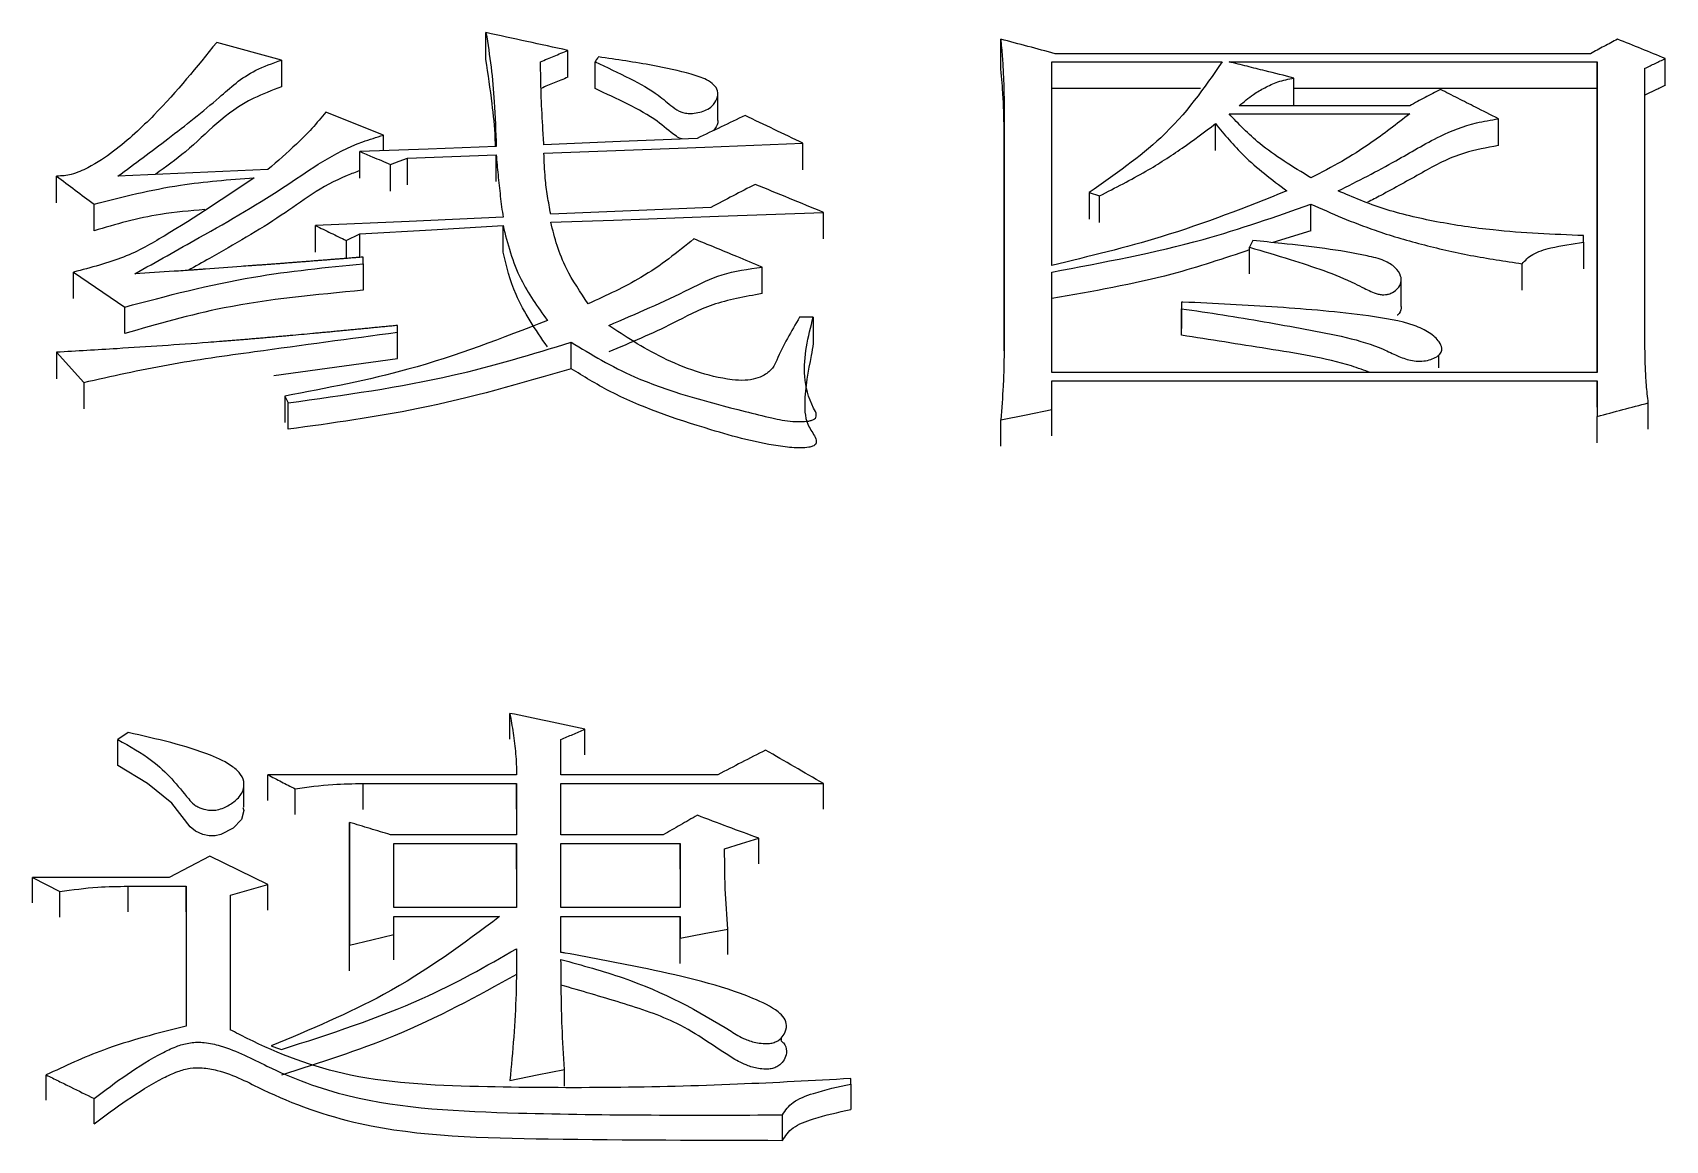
# Model space of a CAD drawing. Header units: millimetres. Extents: x 1852 to 4288, y 681 to 2404.
# Drawn here: x 2407.59 to 2412.77, y 2198.03 to 2201.55 of the extents above; entities that cross this region are included whole.
import ezdxf

# ---------------------------------------------------------------- set-up
doc = ezdxf.new("R2010")
doc.units = ezdxf.units.MM

msp = doc.modelspace()

# ---------------------------------------------------------------- linework, layer by layer
at = {"color": 7, "linetype": 'Continuous', "lineweight": 25}
for p, q in [((2408.3766, 2201.4592), (2408.1715, 2201.5156)), ((2409.0261, 2201.4612), (2409.0261, 2201.5464)), ((2410.6595, 2201.4407), (2410.6595, 2201.5258)), ((2408.3766, 2201.4592), (2408.3766, 2201.3741)), ((2409.2857, 2201.4048), (2409.2857, 2201.4899)), ((2409.3722, 2201.3688), (2409.3722, 2201.4539)), ((2410.8217, 2201.4539), (2411.3627, 2201.4539)), ((2410.8217, 2200.8076), (2410.8217, 2201.4539)), ((2412.5309, 2201.4796), (2410.8325, 2201.4796)), ((2411.3842, 2201.4539), (2412.5525, 2201.4538)), ((2412.5525, 2201.4538), (2412.5525, 2200.4676)), ((2412.5525, 2201.3688), (2412.5525, 2201.4538)), ((2412.7688, 2201.3791), (2412.7688, 2201.4641)), ((2412.704, 2200.5636), (2412.7039, 2201.4332)), ((2409.7619, 2201.2723), (2409.7619, 2201.3577)), ((2411.2937, 2201.3688), (2410.8217, 2201.3688)), ((2412.5525, 2201.3688), (2411.5898, 2201.3688)), ((2412.5525, 2200.4676), (2412.5525, 2201.3688)), ((2408.7011, 2201.2214), (2408.5176, 2201.2939)), ((2410.6703, 2201.3301), (2410.6703, 2200.537)), ((2410.6703, 2201.2452), (2410.6703, 2201.3301)), ((2411.9576, 2201.3145), (2411.4167, 2201.3145)), ((2410.6703, 2200.5368), (2410.6703, 2201.2451)), ((2411.341, 2201.1727), (2411.341, 2201.2575)), ((2411.3843, 2201.2886), (2411.9576, 2201.2886)), ((2412.2391, 2201.1881), (2412.2391, 2201.2729)), ((2408.7011, 2201.172), (2408.7011, 2201.2214)), ((2410.0321, 2201.1105), (2410.0321, 2201.1952)), ((2408.6258, 2201.0846), (2408.6258, 2201.1692)), ((2408.7773, 2201.0638), (2408.7773, 2201.1484)), ((2409.0585, 2201.0742), (2409.0585, 2201.1588)), ((2407.6631, 2201.0065), (2407.6631, 2201.0911)), ((2408.3338, 2201.1119), (2407.858, 2201.0911)), ((2408.7232, 2201.043), (2408.7232, 2201.1276)), ((2410.9407, 2201.0388), (2410.9732, 2201.0283)), ((2410.9407, 2201.0388), (2410.9407, 2200.9542)), ((2407.7821, 2200.9176), (2407.7821, 2201.0021)), ((2410.9732, 2200.9438), (2410.9732, 2201.0283)), ((2411.6438, 2200.9177), (2411.6438, 2201.0021)), ((2408.4852, 2200.8496), (2408.4852, 2200.9339)), ((2409.0802, 2200.8496), (2409.0802, 2200.9339)), ((2410.097, 2200.8915), (2410.097, 2200.9759)), ((2408.5826, 2200.8866), (2408.6258, 2200.9077)), ((2408.5826, 2200.8866), (2408.5826, 2200.8297)), ((2408.6258, 2200.8331), (2408.6258, 2200.9077)), ((2411.46, 2200.8866), (2411.4491, 2200.8655)), ((2411.6438, 2200.9177), (2411.5235, 2200.8801)), ((2412.5092, 2200.8813), (2412.5092, 2200.9023)), ((2412.5092, 2200.8813), (2412.5092, 2200.797)), ((2408.6366, 2200.8129), (2408.6366, 2200.834)), ((2407.7172, 2200.7865), (2407.8794, 2200.6753)), ((2408.6366, 2200.8129), (2408.6366, 2200.7286)), ((2409.9024, 2200.718), (2409.9024, 2200.8022)), ((2410.8217, 2200.4676), (2410.8217, 2200.7865)), ((2412.3145, 2200.7286), (2412.3145, 2200.8128)), ((2411.9307, 2200.6793), (2411.9307, 2200.7639)), ((2407.8795, 2200.5912), (2407.8795, 2200.6753)), ((2411.2328, 2200.6911), (2411.2328, 2200.6071)), ((2411.2328, 2200.6911), (2411.2328, 2200.6701)), ((2410.0645, 2200.6434), (2410.0214, 2200.6434)), ((2410.0645, 2200.6434), (2410.0645, 2200.5595)), ((2411.2328, 2200.5861), (2411.2328, 2200.6701)), ((2408.7448, 2200.5957), (2408.7448, 2200.6169)), ((2408.7448, 2200.5118), (2408.7448, 2200.5957)), ((2407.6631, 2200.5317), (2407.6631, 2200.448)), ((2407.6631, 2200.5317), (2407.7493, 2200.436)), ((2409.2965, 2200.4798), (2409.2965, 2200.5637)), ((2412.0502, 2200.5656), (2412.0502, 2200.5666)), ((2412.0502, 2200.4823), (2412.0502, 2200.524)), ((2408.3528, 2200.4584), (2408.7448, 2200.5118)), ((2412.5525, 2200.4676), (2410.8217, 2200.4676)), ((2407.7493, 2200.436), (2407.7493, 2200.3524)), ((2410.8217, 2200.4409), (2412.5525, 2200.4409)), ((2410.8217, 2200.3498), (2410.8217, 2200.4409)), ((2412.5525, 2200.3572), (2412.5525, 2200.4409)), ((2412.5525, 2200.4409), (2412.5525, 2200.3283)), ((2408.3878, 2200.3928), (2408.3987, 2200.3713)), ((2408.3878, 2200.3928), (2408.3878, 2200.3091)), ((2408.3987, 2200.2878), (2408.3987, 2200.3713)), ((2412.7148, 2200.2877), (2412.7148, 2200.3712)), ((2410.6595, 2200.2341), (2410.6595, 2200.3176)), ((2410.8217, 2200.2663), (2410.8217, 2200.3498)), ((2412.5525, 2200.2448), (2412.5525, 2200.3283)), ((2409.1018, 2199.3037), (2409.1018, 2199.3858)), ((2407.8903, 2199.3247), (2407.8578, 2199.3024)), ((2409.3398, 2199.2538), (2409.3398, 2199.3358)), ((2407.8578, 2199.2201), (2407.8578, 2199.3024)), ((2409.2641, 2199.1909), (2409.2641, 2199.3024)), ((2408.2571, 2199.164), (2408.2571, 2199.1701)), ((2409.1234, 2199.1909), (2408.3338, 2199.1909)), ((2408.3338, 2199.1091), (2408.3338, 2199.1909)), ((2409.7617, 2199.1909), (2409.2641, 2199.1909)), ((2408.2571, 2199.0878), (2408.2571, 2199.158)), ((2408.4203, 2199.0644), (2408.4203, 2199.1462)), ((2408.6366, 2199.1629), (2409.1234, 2199.1629)), ((2408.6366, 2199.0808), (2408.6366, 2199.1629)), ((2409.1234, 2199.1629), (2409.1234, 2199.0003)), ((2409.1234, 2199.0812), (2409.1234, 2199.1629)), ((2409.2641, 2199.1629), (2410.097, 2199.1629)), ((2409.2641, 2199.0003), (2409.2641, 2199.1629)), ((2410.097, 2199.0812), (2410.097, 2199.1629)), ((2408.5934, 2199.0397), (2408.5934, 2198.6499)), ((2408.5934, 2198.9581), (2408.5934, 2199.0397)), ((2409.1234, 2199.0003), (2408.7232, 2199.0004)), ((2408.734, 2198.9722), (2409.1234, 2198.9722)), ((2408.734, 2198.769), (2408.734, 2198.9722)), ((2409.1234, 2198.9722), (2409.1234, 2198.769)), ((2409.1234, 2198.8908), (2409.1234, 2198.9722)), ((2409.5886, 2199.0003), (2409.2641, 2199.0003)), ((2409.2641, 2198.9722), (2409.6427, 2198.9722)), ((2409.2641, 2198.769), (2409.2641, 2198.9722)), ((2409.6427, 2198.9722), (2409.6427, 2198.769)), ((2409.6427, 2198.8908), (2409.6427, 2198.9722)), ((2409.8915, 2198.9076), (2409.8915, 2198.9891)), ((2408.1499, 2198.9328), (2408.0201, 2198.8652)), ((2408.3338, 2198.8426), (2408.1499, 2198.9328)), ((2408.5934, 2198.5685), (2408.5934, 2198.9577)), ((2407.5874, 2198.8652), (2407.6739, 2198.82)), ((2408.0201, 2198.8652), (2407.5874, 2198.8652)), ((2407.6739, 2198.7387), (2407.6739, 2198.82)), ((2407.8903, 2198.8369), (2408.0742, 2198.8369)), ((2407.8903, 2198.7557), (2407.8903, 2198.8369)), ((2408.0742, 2198.8369), (2408.0742, 2198.3931)), ((2408.0742, 2198.7557), (2408.0742, 2198.8369)), ((2408.2148, 2198.3816), (2408.2148, 2198.8087)), ((2408.3338, 2198.7613), (2408.3338, 2198.8426)), ((2408.0742, 2198.7553), (2408.0742, 2198.3931)), ((2409.1234, 2198.769), (2408.734, 2198.769)), ((2409.6427, 2198.769), (2409.2641, 2198.769)), ((2408.734, 2198.7407), (2409.0692, 2198.7407)), ((2408.734, 2198.684), (2408.734, 2198.7407)), ((2409.2641, 2198.7407), (2409.6427, 2198.7407)), ((2409.2641, 2198.6271), (2409.2641, 2198.7407)), ((2409.6427, 2198.7407), (2409.6427, 2198.6726)), ((2409.6427, 2198.6596), (2409.6427, 2198.7407)), ((2408.734, 2198.6029), (2408.734, 2198.684)), ((2409.6427, 2198.5916), (2409.6427, 2198.6726)), ((2409.7941, 2198.6199), (2409.7941, 2198.701)), ((2408.5934, 2198.5689), (2408.5934, 2198.6499)), ((2409.9635, 2198.427), (2409.9635, 2198.4291)), ((2409.9634, 2198.348), (2409.9634, 2198.3571)), ((2407.6307, 2198.1576), (2407.6307, 2198.238)), ((2409.2749, 2198.2028), (2409.2749, 2198.2553)), ((2410.1835, 2198.2092), (2410.1835, 2198.2265)), ((2410.1835, 2198.2092), (2410.1835, 2198.1288)), ((2409.9672, 2198.0304), (2409.9672, 2198.1111))]:
    msp.add_line(p, q, dxfattribs=at)
at = {"color": 7, "linetype": 'Continuous', "lineweight": 25, "flags": 128}
for points in [[(2411.5898, 2201.3173), (2411.5898, 2201.3598), (2411.5898, 2201.4023)], [(2409.6967, 2201.2108), (2409.4533, 2201.2004), (2409.21, 2201.19)], [(2409.21, 2201.164), (2409.4094, 2201.1716), (2409.7208, 2201.1834), (2410.0321, 2201.1952)], [(2409.0585, 2201.1848), (2408.8422, 2201.177), (2408.6258, 2201.1692)], [(2408.7232, 2201.1276), (2408.7502, 2201.138), (2408.7773, 2201.1484)], [(2408.7773, 2201.1484), (2408.9179, 2201.1536), (2409.0585, 2201.1588)], [(2409.74, 2200.9916), (2409.4858, 2200.9812), (2409.2316, 2200.9707)], [(2409.0802, 2200.9602), (2408.7827, 2200.9471), (2408.4852, 2200.9339)], [(2408.6258, 2200.9077), (2408.853, 2200.9208), (2409.0802, 2200.9339)], [(2409.2316, 2200.9444), (2409.4311, 2200.9517), (2409.7641, 2200.9638), (2410.097, 2200.9759)], [(2411.4491, 2200.7812), (2411.4491, 2200.816), (2411.4491, 2200.8408), (2411.4491, 2200.8655)], [(2407.7172, 2200.7023), (2407.7172, 2200.7235), (2407.7172, 2200.7448), (2407.7172, 2200.7865)], [(2410.6595, 2200.3176), (2410.7406, 2200.3337), (2410.8217, 2200.3498)], [(2408.2547, 2199.0873), (2408.258, 2199.0771), (2408.2502, 2199.0488), (2408.2242, 2199.0216), (2408.1849, 2199.0008), (2408.1671, 2198.9968), (2408.1477, 2198.9966), (2408.1276, 2199.0007), (2408.1043, 2199.0113), (2408.0874, 2199.0258), (2408.0291, 2199.1006), (2407.9518, 2199.1631), (2407.8578, 2199.2201), (2407.8578, 2199.2201)], [(2409.7833, 2198.9553), (2409.8374, 2198.9722), (2409.8915, 2198.9891)], [(2407.5874, 2198.7839), (2407.5874, 2198.8039), (2407.5874, 2198.8243), (2407.5874, 2198.8652)], [(2408.2148, 2198.8087), (2408.2596, 2198.8214), (2408.2967, 2198.832), (2408.3338, 2198.8426)], [(2408.5934, 2198.6499), (2408.6637, 2198.6669), (2408.734, 2198.684)], [(2409.6427, 2198.6726), (2409.7184, 2198.6868), (2409.7941, 2198.701)], [(2408.3446, 2198.33), (2408.3608, 2198.3243), (2408.377, 2198.3186)], [(2409.1018, 2198.2207), (2409.1884, 2198.238), (2409.2749, 2198.2553)], [(2407.7821, 2198.0823), (2407.7821, 2198.1027), (2407.7821, 2198.1231), (2407.7821, 2198.1631)]]:
    msp.add_lwpolyline(points, dxfattribs=at)
at = {"color": 7, "linetype": 'Continuous', "lineweight": 25}
for points, knots in [([(2408.1715, 2201.5156), (2408.1087, 2201.438), (2408.013, 2201.3196), (2407.871, 2201.1866), (2407.7797, 2201.1239), (2407.7231, 2201.0989), (2407.6874, 2201.0915), (2407.6713, 2201.0912), (2407.6631, 2201.0911)], [0, 0, 0, 0, 0.4932841, 0.7524352, 0.8836943, 0.9508017, 0.9748294, 1, 1, 1, 1]), ([(2409.0261, 2201.5464), (2409.0319, 2201.51), (2409.0435, 2201.4372), (2409.0542, 2201.3167), (2409.057, 2201.2323), (2409.0585, 2201.1848)], [0, 0, 0, 0, 0.304303, 0.608646, 1, 1, 1, 1]), ([(2409.2857, 2201.4899), (2409.2424, 2201.4993), (2409.1559, 2201.5182), (2409.0693, 2201.537), (2409.0261, 2201.5464)], [0, 0, 0, 0, 0.5, 1, 1, 1, 1]), ([(2410.6595, 2201.5258), (2410.6612, 2201.5075), (2410.6647, 2201.471), (2410.6687, 2201.4057), (2410.6697, 2201.3587), (2410.6703, 2201.3301)], [0, 0, 0, 0, 0.281466, 0.562942, 1, 1, 1, 1]), ([(2410.8325, 2201.4796), (2410.8037, 2201.4873), (2410.746, 2201.5027), (2410.6883, 2201.5181), (2410.6595, 2201.5258)], [0, 0, 0, 0, 0.499999, 1, 1, 1, 1]), ([(2412.6174, 2201.5258), (2412.603, 2201.5181), (2412.5741, 2201.5027), (2412.5453, 2201.4873), (2412.5309, 2201.4796)], [0, 0, 0, 0, 0.499996, 1, 1, 1, 1]), ([(2412.7688, 2201.4641), (2412.7436, 2201.4744), (2412.6931, 2201.495), (2412.6426, 2201.5155), (2412.6174, 2201.5258)], [0, 0, 0, 0, 0.499999, 1, 1, 1, 1]), ([(2407.858, 2201.0911), (2407.9112, 2201.1306), (2408.0222, 2201.2129), (2408.1649, 2201.3248), (2408.2649, 2201.4189), (2408.3485, 2201.4491), (2408.3766, 2201.4592)], [0, 0, 0, 0, 0.31366, 0.654046, 0.883874, 1, 1, 1, 1]), ([(2409.0561, 2201.1848), (2409.0559, 2201.1934), (2409.0548, 2201.2391), (2409.0451, 2201.3314), (2409.0329, 2201.4145), (2409.0261, 2201.4612)], [0, 0, 0, 0, 0.093559, 0.490827, 1, 1, 1, 1]), ([(2409.1991, 2201.4539), (2409.2136, 2201.4599), (2409.2424, 2201.4719), (2409.2713, 2201.4839), (2409.2857, 2201.4899)], [0, 0, 0, 0, 0.4999992, 1, 1, 1, 1]), ([(2409.21, 2201.19), (2409.2086, 2201.2104), (2409.2049, 2201.2647), (2409.2007, 2201.3528), (2409.1996, 2201.4202), (2409.1991, 2201.4539)], [0, 0, 0, 0, 0.230465, 0.615194, 1, 1, 1, 1]), ([(2409.3722, 2201.4539), (2409.4095, 2201.4365), (2409.4805, 2201.4035), (2409.5663, 2201.356), (2409.61, 2201.3166), (2409.6391, 2201.2956), (2409.6632, 2201.2897), (2409.6835, 2201.2896), (2409.705, 2201.2933), (2409.727, 2201.3012), (2409.7476, 2201.3154), (2409.7608, 2201.3365), (2409.7645, 2201.3604), (2409.7501, 2201.3816), (2409.7225, 2201.4006), (2409.656, 2201.4216), (2409.5416, 2201.4464), (2409.441, 2201.461), (2409.383, 2201.4694)], [0, 0, 0, 0, 0.140265, 0.267253, 0.34565, 0.385196, 0.401729, 0.418248, 0.440927, 0.464428, 0.491888, 0.53456, 0.581082, 0.616632, 0.65201, 0.706896, 0.831302, 1, 1, 1, 1]), ([(2409.383, 2201.4694), (2409.3821, 2201.468), (2409.3798, 2201.4648), (2409.3762, 2201.4596), (2409.3735, 2201.4558), (2409.3722, 2201.4539)], [0, 0, 0, 0, 0.25891, 0.629455, 1, 1, 1, 1]), ([(2411.3627, 2201.4539), (2411.3056, 2201.3713), (2411.2028, 2201.2227), (2411.0214, 2201.0954), (2410.9407, 2201.0388)], [0, 0, 0, 0, 0.555128, 1, 1, 1, 1]), ([(2411.5898, 2201.4023), (2411.5594, 2201.41), (2411.5099, 2201.4224), (2411.4414, 2201.4395), (2411.4033, 2201.4491), (2411.3842, 2201.4539)], [0, 0, 0, 0, 0.443636, 0.721817, 1, 1, 1, 1]), ([(2412.7039, 2201.4332), (2412.7148, 2201.4384), (2412.7364, 2201.4487), (2412.758, 2201.459), (2412.7688, 2201.4641)], [0, 0, 0, 0, 0.499999, 1, 1, 1, 1]), ([(2409.2857, 2201.4048), (2409.2712, 2201.3988), (2409.243, 2201.3871), (2409.2147, 2201.3753), (2409.2009, 2201.3696)], [0, 0, 0, 0, 0.510286, 1, 1, 1, 1]), ([(2410.6703, 2201.2451), (2410.67, 2201.2636), (2410.6694, 2201.3005), (2410.6662, 2201.3657), (2410.662, 2201.4123), (2410.6595, 2201.4407)], [0, 0, 0, 0, 0.281816, 0.563643, 1, 1, 1, 1]), ([(2411.4167, 2201.3145), (2411.431, 2201.3268), (2411.4548, 2201.3472), (2411.4974, 2201.3719), (2411.538, 2201.3917), (2411.5724, 2201.3988), (2411.5898, 2201.4023)], [0, 0, 0, 0, 0.333513, 0.552424, 0.773916, 1, 1, 1, 1]), ([(2408.3766, 2201.3741), (2408.3465, 2201.3627), (2408.2108, 2201.3112), (2408.1192, 2201.1987), (2408.0096, 2201.1199), (2407.9768, 2201.0963)], [0, 0, 0, 0, 0.166282, 0.749893, 1, 1, 1, 1]), ([(2409.6488, 2201.2088), (2409.6485, 2201.2088), (2409.6409, 2201.2106), (2409.6113, 2201.2297), (2409.5681, 2201.2708), (2409.4766, 2201.3203), (2409.4071, 2201.3526), (2409.3722, 2201.3688)], [0, 0, 0, 0, 0.002101, 0.06025, 0.324417, 0.659916, 1, 1, 1, 1]), ([(2412.0549, 2201.3662), (2412.0387, 2201.3576), (2412.0062, 2201.3404), (2411.9738, 2201.3231), (2411.9576, 2201.3145)], [0, 0, 0, 0, 0.499998, 1, 1, 1, 1]), ([(2412.239, 2201.273), (2412.2146, 2201.2853), (2412.1718, 2201.307), (2412.1105, 2201.3381), (2412.0734, 2201.3568), (2412.0549, 2201.3662)], [0, 0, 0, 0, 0.3962, 0.6981, 1, 1, 1, 1]), ([(2412.7688, 2201.3791), (2412.758, 2201.3739), (2412.7364, 2201.3636), (2412.7148, 2201.3534), (2412.7039, 2201.3482)], [0, 0, 0, 0, 0.499998, 1, 1, 1, 1]), ([(2408.5176, 2201.2939), (2408.5034, 2201.2767), (2408.475, 2201.2423), (2408.4142, 2201.1814), (2408.3647, 2201.1386), (2408.3338, 2201.1119)], [0, 0, 0, 0, 0.273067, 0.546131, 1, 1, 1, 1]), ([(2409.8482, 2201.2835), (2409.8229, 2201.2714), (2409.7725, 2201.2472), (2409.722, 2201.2229), (2409.6967, 2201.2108)], [0, 0, 0, 0, 0.4999977, 1, 1, 1, 1]), ([(2409.7605, 2201.2723), (2409.7612, 2201.2682), (2409.7634, 2201.2555), (2409.7542, 2201.2436), (2409.748, 2201.2355)], [0, 0, 0, 0, 0.322685, 1, 1, 1, 1]), ([(2410.0321, 2201.1952), (2410.0014, 2201.21), (2409.9401, 2201.2394), (2409.8788, 2201.2688), (2409.8482, 2201.2835)], [0, 0, 0, 0, 0.5, 1, 1, 1, 1]), ([(2410.9732, 2201.0283), (2411.0233, 2201.0539), (2411.1167, 2201.1015), (2411.2375, 2201.1793), (2411.3064, 2201.2314), (2411.341, 2201.2575)], [0, 0, 0, 0, 0.366086, 0.682145, 1, 1, 1, 1]), ([(2411.341, 2201.2575), (2411.3694, 2201.223), (2411.4146, 2201.1683), (2411.4959, 2201.0984), (2411.544, 2201.0621), (2411.5681, 2201.044)], [0, 0, 0, 0, 0.459963, 0.729487, 1, 1, 1, 1]), ([(2411.6439, 2201.0858), (2411.5863, 2201.1208), (2411.484, 2201.1831), (2411.4146, 2201.2565), (2411.3843, 2201.2886)], [0, 0, 0, 0, 0.563044, 1, 1, 1, 1]), ([(2411.9576, 2201.2886), (2411.9164, 2201.2565), (2411.8494, 2201.2044), (2411.7434, 2201.1368), (2411.6772, 2201.1028), (2411.6439, 2201.0858)], [0, 0, 0, 0, 0.443463, 0.720804, 1, 1, 1, 1]), ([(2411.7303, 2201.044), (2411.7927, 2201.0754), (2411.9044, 2201.1317), (2412.0344, 2201.2121), (2412.1471, 2201.258), (2412.2153, 2201.2691), (2412.2389, 2201.2729)], [0, 0, 0, 0, 0.381447, 0.683524, 0.890528, 1, 1, 1, 1]), ([(2407.9118, 2200.7812), (2407.9802, 2200.8194), (2408.1465, 2200.9122), (2408.3867, 2201.0505), (2408.5556, 2201.1765), (2408.6786, 2201.2145), (2408.7011, 2201.2214)], [0, 0, 0, 0, 0.257956, 0.627877, 0.931924, 1, 1, 1, 1]), ([(2408.6258, 2201.1692), (2408.6388, 2201.1637), (2408.6615, 2201.154), (2408.694, 2201.1401), (2408.7134, 2201.1317), (2408.7232, 2201.1276)], [0, 0, 0, 0, 0.400146, 0.700073, 1, 1, 1, 1]), ([(2409.0585, 2201.1588), (2409.0603, 2201.1377), (2409.0641, 2201.0941), (2409.0713, 2201.0279), (2409.0772, 2200.9827), (2409.0802, 2200.9602)], [0, 0, 0, 0, 0.320034, 0.659996, 1, 1, 1, 1]), ([(2409.2316, 2200.9707), (2409.228, 2200.9896), (2409.2209, 2201.0275), (2409.2125, 2201.092), (2409.2109, 2201.1375), (2409.21, 2201.164)], [0, 0, 0, 0, 0.293913, 0.587864, 1, 1, 1, 1]), ([(2412.2389, 2201.1881), (2412.2019, 2201.1812), (2412.1079, 2201.1639), (2411.9938, 2201.1002), (2411.8968, 2201.0458), (2411.8375, 2201.0151), (2411.8233, 2201.0078)], [0, 0, 0, 0, 0.2144271, 0.5437869, 0.8913434, 1, 1, 1, 1]), ([(2407.6631, 2201.0911), (2407.6829, 2201.0763), (2407.7226, 2201.0467), (2407.7623, 2201.017), (2407.7821, 2201.0021)], [0, 0, 0, 0, 0.5000033, 1, 1, 1, 1]), ([(2408.2905, 2201.0858), (2408.1976, 2201.0234), (2408.0678, 2200.9362), (2407.8816, 2200.8288), (2407.7723, 2200.8007), (2407.7172, 2200.7865)], [0, 0, 0, 0, 0.555127, 0.77558, 1, 1, 1, 1]), ([(2407.7821, 2201.0021), (2407.872, 2201.025), (2408.034, 2201.0664), (2408.2115, 2201.0798), (2408.2905, 2201.0858)], [0, 0, 0, 0, 0.55469, 1, 1, 1, 1]), ([(2408.6258, 2201.1082), (2408.6123, 2201.1032), (2408.5116, 2201.0665), (2408.3771, 2200.9594), (2408.205, 2200.8615), (2408.1034, 2200.8046), (2408.0808, 2200.7918)], [0, 0, 0, 0, 0.06105, 0.454035, 0.878148, 1, 1, 1, 1]), ([(2409.8806, 2201.0649), (2409.8572, 2201.0527), (2409.8103, 2201.0283), (2409.7634, 2201.0039), (2409.74, 2200.9916)], [0, 0, 0, 0, 0.499998, 1, 1, 1, 1]), ([(2410.097, 2200.9759), (2410.0609, 2200.9908), (2409.9888, 2201.0205), (2409.9167, 2201.0501), (2409.8806, 2201.0649)], [0, 0, 0, 0, 0.5, 1, 1, 1, 1]), ([(2411.5681, 2201.044), (2411.4382, 2200.9924), (2411.2046, 2200.8998), (2410.9394, 2200.8359), (2410.8217, 2200.8076)], [0, 0, 0, 0, 0.556376, 1, 1, 1, 1]), ([(2412.5092, 2200.9023), (2412.413, 2200.9062), (2412.2547, 2200.9126), (2412.0425, 2200.9439), (2411.8728, 2200.9834), (2411.7775, 2201.0239), (2411.7303, 2201.044)], [0, 0, 0, 0, 0.344394, 0.565966, 0.784996, 1, 1, 1, 1]), ([(2408.1341, 2200.9846), (2408.0866, 2200.9807), (2407.9619, 2200.9705), (2407.8508, 2200.9378), (2407.7821, 2200.9176)], [0, 0, 0, 0, 0.381272, 1, 1, 1, 1]), ([(2410.8217, 2200.7865), (2410.9853, 2200.8172), (2411.2757, 2200.8717), (2411.5319, 2200.9625), (2411.6438, 2201.0021)], [0, 0, 0, 0, 0.5633289, 1, 1, 1, 1]), ([(2411.6438, 2201.0021), (2411.7099, 2200.973), (2411.8194, 2200.9246), (2411.994, 2200.8737), (2412.1501, 2200.8375), (2412.2596, 2200.8211), (2412.3145, 2200.8128)], [0, 0, 0, 0, 0.334937, 0.554746, 0.776585, 1, 1, 1, 1]), ([(2408.4852, 2200.9339), (2408.5014, 2200.9261), (2408.5339, 2200.9103), (2408.5663, 2200.8945), (2408.5826, 2200.8866)], [0, 0, 0, 0, 0.499999, 1, 1, 1, 1]), ([(2409.0802, 2200.9339), (2409.0948, 2200.8765), (2409.1209, 2200.7736), (2409.1902, 2200.676), (2409.2208, 2200.6329)], [0, 0, 0, 0, 0.558486, 1, 1, 1, 1]), ([(2409.3506, 2200.6859), (2409.3256, 2200.7227), (2409.2846, 2200.7831), (2409.2505, 2200.8704), (2409.2379, 2200.9197), (2409.2316, 2200.9444)], [0, 0, 0, 0, 0.438459, 0.718604, 1, 1, 1, 1]), ([(2409.6859, 2200.8919), (2409.6334, 2200.8493), (2409.539, 2200.7724), (2409.4086, 2200.7126), (2409.3506, 2200.6859)], [0, 0, 0, 0, 0.554889, 1, 1, 1, 1]), ([(2409.9023, 2200.8023), (2409.8756, 2200.8133), (2409.8262, 2200.8338), (2409.7541, 2200.8637), (2409.7086, 2200.8825), (2409.6859, 2200.8919)], [0, 0, 0, 0, 0.36988, 0.68494, 1, 1, 1, 1]), ([(2411.4491, 2200.8655), (2411.4924, 2200.8525), (2411.6078, 2200.8179), (2411.7336, 2200.7761), (2411.8098, 2200.7365), (2411.8336, 2200.7248), (2411.8524, 2200.7175), (2411.8689, 2200.7144), (2411.8805, 2200.7144), (2411.8925, 2200.7168), (2411.9068, 2200.723), (2411.9218, 2200.7355), (2411.932, 2200.7535), (2411.9301, 2200.7769), (2411.9136, 2200.8015), (2411.8768, 2200.8253), (2411.7545, 2200.8544), (2411.6128, 2200.8711), (2411.4904, 2200.8835), (2411.46, 2200.8866)], [0, 0, 0, 0, 0.125302, 0.334347, 0.369116, 0.392006, 0.415961, 0.426676, 0.435655, 0.44463, 0.458341, 0.481396, 0.513091, 0.54477, 0.589295, 0.633614, 0.685428, 0.92175, 1, 1, 1, 1]), ([(2412.3145, 2200.8128), (2412.3242, 2200.8235), (2412.3439, 2200.8455), (2412.417, 2200.868), (2412.4741, 2200.8762), (2412.5092, 2200.8813)], [0, 0, 0, 0, 0.267237, 0.548075, 1, 1, 1, 1]), ([(2408.6366, 2200.834), (2408.6343, 2200.8338), (2408.6295, 2200.8334), (2408.6224, 2200.8328), (2408.6165, 2200.8324), (2408.6106, 2200.8319), (2408.6047, 2200.8314), (2408.5988, 2200.8309), (2408.5929, 2200.8305), (2408.5881, 2200.8301), (2408.5799, 2200.8294), (2408.5716, 2200.8288), (2408.5598, 2200.8278), (2408.5503, 2200.8271), (2408.5385, 2200.8262), (2408.529, 2200.8254), (2408.5172, 2200.8245), (2408.5053, 2200.8236), (2408.4935, 2200.8226), (2408.4817, 2200.8217), (2408.4698, 2200.8208), (2408.458, 2200.8198), (2408.4462, 2200.8189), (2408.4367, 2200.8182), (2408.4249, 2200.8173), (2408.4154, 2200.8165), (2408.4036, 2200.8156), (2408.3917, 2200.8147), (2408.3799, 2200.8138), (2408.3681, 2200.8129), (2408.3586, 2200.8122), (2408.3467, 2200.8113), (2408.3349, 2200.8104), (2408.3231, 2200.8095), (2408.3112, 2200.8087), (2408.3017, 2200.808), (2408.2899, 2200.8071), (2408.2733, 2200.8059), (2408.2212, 2200.802), (2408.1691, 2200.7982), (2408.1217, 2200.7947), (2408.1074, 2200.7937), (2408.079, 2200.7917), (2408.0138, 2200.7873), (2407.9533, 2200.7837), (2407.9118, 2200.7812)], [0, 0, 0, 0, 0.009808, 0.019616, 0.029425, 0.034329, 0.044137, 0.053945, 0.058849, 0.068658, 0.073562, 0.093178, 0.102986, 0.122603, 0.132411, 0.152028, 0.161836, 0.181452, 0.201069, 0.210877, 0.230494, 0.25011, 0.259918, 0.279535, 0.289343, 0.308959, 0.318768, 0.338384, 0.358001, 0.367809, 0.387425, 0.397234, 0.41685, 0.436466, 0.446275, 0.465891, 0.475699, 0.495316, 0.534549, 0.691481, 0.711097, 0.730714, 0.75033, 0.828797, 1, 1, 1, 1]), ([(2409.2208, 2200.5489), (2409.1834, 2200.6039), (2409.1167, 2200.7019), (2409.0913, 2200.8045), (2409.0802, 2200.8495)], [0, 0, 0, 0, 0.561177, 1, 1, 1, 1]), ([(2411.4491, 2200.8569), (2411.3683, 2200.8297), (2411.1722, 2200.7636), (2410.9514, 2200.725), (2410.8217, 2200.7023)], [0, 0, 0, 0, 0.412223, 1, 1, 1, 1]), ([(2407.8795, 2200.6753), (2408.0134, 2200.7109), (2408.2548, 2200.7751), (2408.5191, 2200.8012), (2408.6366, 2200.8129)], [0, 0, 0, 0, 0.554954, 1, 1, 1, 1]), ([(2409.4155, 2200.6169), (2409.5027, 2200.6543), (2409.6242, 2200.7063), (2409.7706, 2200.7836), (2409.8581, 2200.796), (2409.9023, 2200.8022)], [0, 0, 0, 0, 0.557182, 0.776269, 1, 1, 1, 1]), ([(2408.6366, 2200.7286), (2408.4863, 2200.7146), (2408.2203, 2200.6897), (2407.9827, 2200.6211), (2407.8795, 2200.5912)], [0, 0, 0, 0, 0.5652892, 1, 1, 1, 1]), ([(2409.9023, 2200.718), (2409.8477, 2200.7083), (2409.7394, 2200.689), (2409.5978, 2200.6096), (2409.4847, 2200.562), (2409.4155, 2200.5329)], [0, 0, 0, 0, 0.282471, 0.561267, 1, 1, 1, 1]), ([(2411.2329, 2200.6701), (2411.277, 2200.6637), (2411.4094, 2200.6444), (2411.6246, 2200.6063), (2411.8217, 2200.5685), (2411.9153, 2200.5214), (2411.9517, 2200.5072), (2411.9838, 2200.5027), (2412.0082, 2200.5044), (2412.0304, 2200.5103), (2412.0481, 2200.5198), (2412.0588, 2200.532), (2412.0608, 2200.5475), (2412.0504, 2200.5693), (2412.022, 2200.5953), (2411.9491, 2200.6286), (2411.782, 2200.6558), (2411.5363, 2200.6766), (2411.3366, 2200.6869), (2411.2345, 2200.6911), (2411.2328, 2200.6911)], [0, 0, 0, 0, 0.07376, 0.221291, 0.369161, 0.400761, 0.427212, 0.440277, 0.453391, 0.466052, 0.479506, 0.492813, 0.505075, 0.525102, 0.558597, 0.593335, 0.676611, 0.83455, 0.997228, 1, 1, 1, 1]), ([(2411.9292, 2200.6792), (2411.9298, 2200.6769), (2411.932, 2200.6669), (2411.9267, 2200.6561), (2411.9184, 2200.6495), (2411.9182, 2200.6494)], [0, 0, 0, 0, 0.2261823, 0.9843715, 1, 1, 1, 1]), ([(2409.2208, 2200.6329), (2409.0777, 2200.5767), (2408.8202, 2200.4755), (2408.5208, 2200.4182), (2408.3878, 2200.3928)], [0, 0, 0, 0, 0.555779, 1, 1, 1, 1]), ([(2409.2965, 2200.5637), (2409.3601, 2200.5251), (2409.5146, 2200.4315), (2409.7543, 2200.3676), (2409.9254, 2200.3245), (2409.9847, 2200.3127), (2410.0247, 2200.3113), (2410.0455, 2200.3124), (2410.0608, 2200.3159), (2410.0692, 2200.3198), (2410.074, 2200.3256), (2410.0755, 2200.3377), (2410.0505, 2200.3802), (2410.0243, 2200.4847), (2410.0487, 2200.5808), (2410.0645, 2200.6434)], [0, 0, 0, 0, 0.1864304, 0.4525533, 0.5137397, 0.5595487, 0.5749405, 0.5926781, 0.5999529, 0.607307, 0.6136534, 0.6226215, 0.6500428, 0.7720989, 1, 1, 1, 1]), ([(2410.0215, 2200.6434), (2409.995, 2200.5984), (2409.9636, 2200.5451), (2409.9381, 2200.4812), (2409.9141, 2200.4605), (2409.8826, 2200.4471), (2409.8463, 2200.4413), (2409.7794, 2200.4462), (2409.6484, 2200.4804), (2409.5231, 2200.5454), (2409.4415, 2200.5996), (2409.4155, 2200.6169)], [0, 0, 0, 0, 0.266852, 0.315952, 0.365722, 0.40082, 0.436128, 0.478331, 0.60435, 0.873952, 1, 1, 1, 1]), ([(2408.7448, 2200.6169), (2408.7418, 2200.6166), (2408.7359, 2200.616), (2408.7269, 2200.6152), (2408.718, 2200.6143), (2408.709, 2200.6134), (2408.7001, 2200.6126), (2408.6911, 2200.6117), (2408.6822, 2200.6108), (2408.6732, 2200.61), (2408.6643, 2200.6091), (2408.6553, 2200.6082), (2408.6434, 2200.6071), (2408.6285, 2200.6056), (2408.6136, 2200.6042), (2408.5986, 2200.6028), (2408.5837, 2200.6013), (2408.5658, 2200.5996), (2408.5479, 2200.5979), (2408.53, 2200.5962), (2408.5121, 2200.5945), (2408.4942, 2200.5929), (2408.4703, 2200.5906), (2408.4404, 2200.5879), (2408.4105, 2200.5852), (2408.3866, 2200.583), (2408.3687, 2200.5814), (2408.3507, 2200.5798), (2408.3328, 2200.5783), (2408.3148, 2200.5767), (2408.2969, 2200.5752), (2408.2789, 2200.5736), (2408.2609, 2200.5721), (2408.2429, 2200.5707), (2408.225, 2200.5692), (2408.207, 2200.5677), (2408.192, 2200.5666), (2408.171, 2200.5649), (2408.108, 2200.5601), (2407.9998, 2200.5524), (2407.8395, 2200.5422), (2407.7272, 2200.5355), (2407.6631, 2200.5317)], [0, 0, 0, 0, 0.008314, 0.016628, 0.024942, 0.033256, 0.04157, 0.049884, 0.058198, 0.066512, 0.074827, 0.083141, 0.091455, 0.108083, 0.124711, 0.133025, 0.149653, 0.166281, 0.182909, 0.199537, 0.216166, 0.232794, 0.249422, 0.282678, 0.315934, 0.332562, 0.349191, 0.365819, 0.382447, 0.399075, 0.415703, 0.432331, 0.448959, 0.465587, 0.482216, 0.498844, 0.515472, 0.523786, 0.557042, 0.690072, 0.823098, 1, 1, 1, 1]), ([(2407.7493, 2200.436), (2407.8378, 2200.4559), (2408.0142, 2200.4956), (2408.3505, 2200.5422), (2408.5937, 2200.5752), (2408.7448, 2200.5957)], [0, 0, 0, 0, 0.276136, 0.550092, 1, 1, 1, 1]), ([(2411.8332, 2200.4676), (2411.8132, 2200.4747), (2411.7139, 2200.5102), (2411.5055, 2200.5429), (2411.3239, 2200.5717), (2411.2329, 2200.5861)], [0, 0, 0, 0, 0.111682, 0.554873, 1, 1, 1, 1]), ([(2408.3987, 2200.3713), (2408.5759, 2200.3959), (2408.8905, 2200.4396), (2409.1731, 2200.526), (2409.2965, 2200.5637)], [0, 0, 0, 0, 0.563398, 1, 1, 1, 1]), ([(2410.0645, 2200.5594), (2410.0624, 2200.5469), (2410.0515, 2200.4841), (2410.0332, 2200.3963), (2410.0399, 2200.3056), (2410.0704, 2200.267), (2410.075, 2200.2489), (2410.0738, 2200.2417), (2410.0695, 2200.2366), (2410.0619, 2200.2326), (2410.0472, 2200.2291), (2410.0148, 2200.227), (2409.9049, 2200.2386), (2409.6952, 2200.2962), (2409.4616, 2200.3773), (2409.3358, 2200.4554), (2409.2965, 2200.4798)], [0, 0, 0, 0, 0.045786, 0.228952, 0.32122, 0.367005, 0.3784, 0.386704, 0.392495, 0.3983, 0.406948, 0.423701, 0.461575, 0.625076, 0.88271, 1, 1, 1, 1]), ([(2410.6703, 2200.537), (2410.6701, 2200.5183), (2410.6697, 2200.4809), (2410.6671, 2200.4078), (2410.6625, 2200.3533), (2410.6595, 2200.3176)], [0, 0, 0, 0, 0.256617, 0.51324, 1, 1, 1, 1]), ([(2412.7148, 2200.3712), (2412.7126, 2200.3903), (2412.7083, 2200.4285), (2412.7049, 2200.4927), (2412.7043, 2200.5376), (2412.704, 2200.5636)], [0, 0, 0, 0, 0.297192, 0.594407, 1, 1, 1, 1]), ([(2409.2965, 2200.4798), (2409.1376, 2200.4333), (2408.852, 2200.3498), (2408.5379, 2200.3067), (2408.3987, 2200.2876)], [0, 0, 0, 0, 0.55649, 1, 1, 1, 1]), ([(2412.5525, 2200.3283), (2412.5796, 2200.3354), (2412.6336, 2200.3498), (2412.6877, 2200.3641), (2412.7148, 2200.3712)], [0, 0, 0, 0, 0.499999, 1, 1, 1, 1]), ([(2409.1018, 2199.3858), (2409.1055, 2199.365), (2409.1131, 2199.3223), (2409.1213, 2199.2573), (2409.1227, 2199.213), (2409.1234, 2199.1909)], [0, 0, 0, 0, 0.321619, 0.660532, 1, 1, 1, 1]), ([(2409.3398, 2199.3358), (2409.3001, 2199.3441), (2409.2208, 2199.3608), (2409.1415, 2199.3774), (2409.1018, 2199.3858)], [0, 0, 0, 0, 0.499999, 1, 1, 1, 1]), ([(2407.8578, 2199.3024), (2407.8954, 2199.2813), (2407.9915, 2199.2273), (2408.0524, 2199.1505), (2408.0952, 2199.0986), (2408.1144, 2199.0871), (2408.1331, 2199.0803), (2408.1548, 2199.0774), (2408.175, 2199.0793), (2408.2007, 2199.088), (2408.2289, 2199.1053), (2408.2538, 2199.131), (2408.2609, 2199.1618), (2408.251, 2199.1919), (2408.2152, 2199.2245), (2408.1401, 2199.26), (2408.0263, 2199.2944), (2407.9359, 2199.3145), (2407.8903, 2199.3247)], [0, 0, 0, 0, 0.132576, 0.339199, 0.368942, 0.383766, 0.408891, 0.423884, 0.438973, 0.459319, 0.498147, 0.542368, 0.587069, 0.63299, 0.675109, 0.75468, 0.876186, 1, 1, 1, 1]), ([(2409.2641, 2199.3024), (2409.2767, 2199.308), (2409.3019, 2199.3191), (2409.3272, 2199.3302), (2409.3398, 2199.3358)], [0, 0, 0, 0, 0.500001, 1, 1, 1, 1]), ([(2409.9131, 2199.269), (2409.8879, 2199.256), (2409.8374, 2199.2299), (2409.7869, 2199.2039), (2409.7617, 2199.1909)], [0, 0, 0, 0, 0.499999, 1, 1, 1, 1]), ([(2410.097, 2199.1629), (2410.0663, 2199.1806), (2410.005, 2199.216), (2409.9438, 2199.2513), (2409.9131, 2199.269)], [0, 0, 0, 0, 0.5, 1, 1, 1, 1]), ([(2408.3338, 2199.1909), (2408.3482, 2199.1834), (2408.377, 2199.1685), (2408.4059, 2199.1536), (2408.4203, 2199.1462)], [0, 0, 0, 0, 0.4999996, 1, 1, 1, 1]), ([(2408.4203, 2199.1462), (2408.4601, 2199.1517), (2408.5312, 2199.1617), (2408.6044, 2199.1625), (2408.6366, 2199.1629)], [0, 0, 0, 0, 0.5588348, 1, 1, 1, 1]), ([(2409.6968, 2199.0621), (2409.6787, 2199.0518), (2409.6427, 2199.0312), (2409.6066, 2199.0106), (2409.5886, 2199.0003)], [0, 0, 0, 0, 0.499998, 1, 1, 1, 1]), ([(2409.8915, 2198.9891), (2409.859, 2199.0013), (2409.7941, 2199.0256), (2409.7292, 2199.0499), (2409.6968, 2199.0621)], [0, 0, 0, 0, 0.499999, 1, 1, 1, 1]), ([(2409.7941, 2198.701), (2409.7907, 2198.7435), (2409.7855, 2198.8073), (2409.7838, 2198.892), (2409.7835, 2198.9342), (2409.7833, 2198.9553)], [0, 0, 0, 0, 0.500395, 0.750186, 1, 1, 1, 1]), ([(2407.6739, 2198.82), (2407.7137, 2198.8256), (2407.7848, 2198.8357), (2407.858, 2198.8365), (2407.8903, 2198.8369)], [0, 0, 0, 0, 0.558835, 1, 1, 1, 1]), ([(2409.0692, 2198.7407), (2408.9534, 2198.6541), (2408.7445, 2198.4978), (2408.4678, 2198.3818), (2408.3446, 2198.33)], [0, 0, 0, 0, 0.554384, 1, 1, 1, 1]), ([(2408.377, 2198.3186), (2408.5311, 2198.3684), (2408.8041, 2198.4567), (2409.0265, 2198.5834), (2409.1234, 2198.6386)], [0, 0, 0, 0, 0.5644875, 1, 1, 1, 1]), ([(2409.1234, 2198.6386), (2409.1232, 2198.591), (2409.1226, 2198.4979), (2409.1151, 2198.3586), (2409.1062, 2198.2667), (2409.1018, 2198.2207)], [0, 0, 0, 0, 0.34298, 0.671401, 1, 1, 1, 1]), ([(2409.2641, 2198.6044), (2409.331, 2198.5862), (2409.5343, 2198.5311), (2409.7167, 2198.4329), (2409.842, 2198.3523), (2409.8811, 2198.3405), (2409.9093, 2198.3369), (2409.9293, 2198.3379), (2409.946, 2198.3425), (2409.9616, 2198.3524), (2409.9758, 2198.3702), (2409.9823, 2198.3937), (2409.9743, 2198.4184), (2409.9419, 2198.4502), (2409.8054, 2198.5152), (2409.5689, 2198.5699), (2409.3605, 2198.61), (2409.2684, 2198.6264), (2409.2641, 2198.6271)], [0, 0, 0, 0, 0.124011, 0.376469, 0.411268, 0.435219, 0.449017, 0.459493, 0.468415, 0.479424, 0.497392, 0.52431, 0.5464, 0.568413, 0.629489, 0.83774, 0.992414, 1, 1, 1, 1]), ([(2409.2749, 2198.2553), (2409.2722, 2198.3004), (2409.2673, 2198.3813), (2409.2648, 2198.4977), (2409.2643, 2198.5688), (2409.2641, 2198.6044)], [0, 0, 0, 0, 0.386127, 0.69305, 1, 1, 1, 1]), ([(2409.1234, 2198.5572), (2408.9978, 2198.4879), (2408.7718, 2198.3633), (2408.4985, 2198.2763), (2408.377, 2198.2376)], [0, 0, 0, 0, 0.555308, 1, 1, 1, 1]), ([(2409.9622, 2198.347), (2409.965, 2198.3446), (2409.9765, 2198.3349), (2409.9816, 2198.3147), (2409.9766, 2198.2918), (2409.965, 2198.2748), (2409.9506, 2198.2639), (2409.9357, 2198.2582), (2409.9171, 2198.2558), (2409.8898, 2198.2577), (2409.8503, 2198.2679), (2409.7622, 2198.3175), (2409.6555, 2198.4022), (2409.4539, 2198.4684), (2409.3276, 2198.5047), (2409.2641, 2198.523)], [0, 0, 0, 0, 0.015185, 0.060615, 0.099745, 0.133707, 0.153579, 0.169775, 0.185969, 0.210125, 0.251312, 0.313585, 0.574604, 0.785876, 1, 1, 1, 1]), ([(2408.0742, 2198.3931), (2407.9843, 2198.3702), (2407.8249, 2198.3297), (2407.6896, 2198.2659), (2407.6307, 2198.238)], [0, 0, 0, 0, 0.564088, 1, 1, 1, 1]), ([(2407.7821, 2198.1631), (2407.8509, 2198.2149), (2407.9313, 2198.2755), (2408.0431, 2198.3296), (2408.0874, 2198.3419), (2408.1358, 2198.3425), (2408.2246, 2198.3219), (2408.3578, 2198.2477), (2408.6537, 2198.1354), (2409.2319, 2198.109), (2409.6898, 2198.1103), (2409.9672, 2198.1111)], [0, 0, 0, 0, 0.138481, 0.162101, 0.180201, 0.198515, 0.22064, 0.297298, 0.425038, 0.651637, 1, 1, 1, 1]), ([(2410.1835, 2198.2265), (2410.0638, 2198.2199), (2409.6802, 2198.1988), (2409.1526, 2198.1933), (2408.6033, 2198.2139), (2408.3452, 2198.3131), (2408.2324, 2198.3722), (2408.2146, 2198.3815)], [0, 0, 0, 0, 0.1759592, 0.5638001, 0.7780246, 0.9650465, 1, 1, 1, 1]), ([(2407.6307, 2198.238), (2407.6436, 2198.2317), (2407.6693, 2198.2189), (2407.7198, 2198.194), (2407.7574, 2198.1753), (2407.7821, 2198.1631)], [0, 0, 0, 0, 0.255269, 0.510539, 1, 1, 1, 1]), ([(2407.7821, 2198.0823), (2407.8508, 2198.1339), (2407.9312, 2198.1943), (2408.0427, 2198.2484), (2408.085, 2198.2603), (2408.1295, 2198.2618), (2408.2156, 2198.2451), (2408.3602, 2198.1647), (2408.6908, 2198.0452), (2409.2753, 2198.032), (2409.721, 2198.031), (2409.9672, 2198.0304)], [0, 0, 0, 0, 0.138241, 0.161889, 0.180115, 0.195697, 0.216171, 0.291203, 0.44001, 0.690565, 1, 1, 1, 1]), ([(2409.9672, 2198.1111), (2409.9765, 2198.1254), (2409.9956, 2198.1547), (2410.0791, 2198.186), (2410.1437, 2198.2004), (2410.1835, 2198.2092)], [0, 0, 0, 0, 0.266463, 0.547608, 1, 1, 1, 1]), ([(2409.9672, 2198.0304), (2409.9765, 2198.0446), (2409.9956, 2198.0739), (2410.0791, 2198.1052), (2410.1437, 2198.1195), (2410.1835, 2198.1284)], [0, 0, 0, 0, 0.26632, 0.547473, 1, 1, 1, 1])]:
    msp.add_open_spline(points, degree=3, knots=knots, dxfattribs=at)
msp.add_open_spline([(2408.7232, 2199.0004), (2408.7016, 2199.0069), (2408.6583, 2199.02), (2408.615, 2199.0331), (2408.5934, 2199.0397)], degree=3, dxfattribs=at)

doc.saveas('drawing.dxf')
